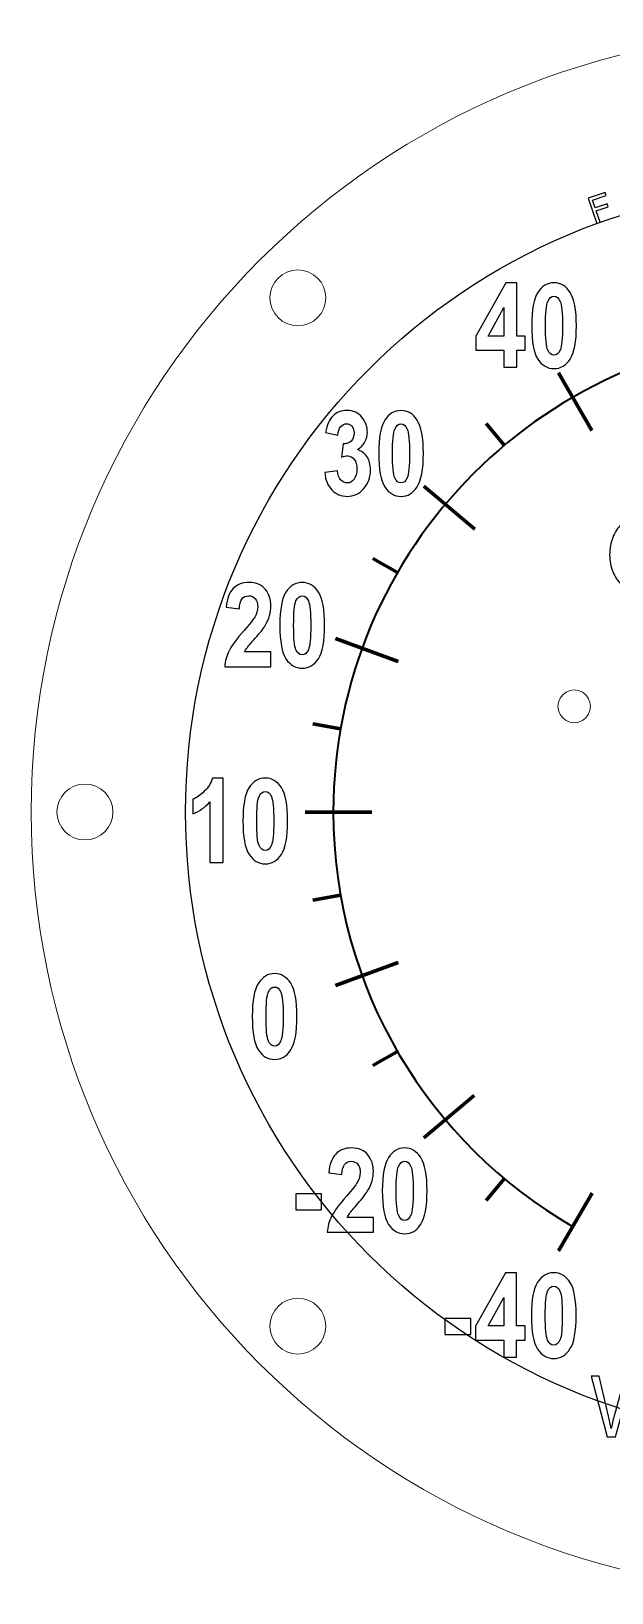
# Model space of a CAD drawing. Header units: inches. Extents: x -11.96 to -8.07, y 2.37 to 5.86.
# Drawn here: x -11.961 to -10.663, y 2.373 to 5.863 of the extents above; entities that cross this region are included whole.
import ezdxf

# ---------------------------------------------------------------- set-up
doc = ezdxf.new("R2010")
doc.units = ezdxf.units.IN
doc.header["$MEASUREMENT"] = 0
for name, color, linetype in [('Cut Vectors', 7, 'Continuous'), ('Disclaimer', 7, 'Continuous'), ('Gauge Face', 7, 'Continuous'), ('PCB Vectors', 7, 'Continuous'), ('WG Mark', 7, 'Continuous')]:
    doc.layers.add(name, color=color, linetype=linetype)

msp = doc.modelspace()

# ---------------------------------------------------------------- linework, layer by layer
at = {"layer": 'Cut Vectors', "lineweight": 9}
for centre, major_axis in [((-10.2158, 4.1179), (0, 1.745)), ((-10.2158, 4.1179), (0, 1.745)), ((-10.2158, 4.1179), (0, 1.745)), ((-10.2158, 4.1179), (0, 1.745)), ((-10.2158, 4.1179), (0, 1.745)), ((-10.2158, 4.1179), (0, 1.745)), ((-10.2158, 4.1179), (0, 1.745)), ((-10.2158, 4.1179), (0, 1.745)), ((-10.2158, 4.1179), (0, 1.745)), ((-10.2158, 4.1179), (0, 1.745)), ((-10.2158, 4.1179), (0, 1.745)), ((-10.2158, 4.1179), (0, 1.745)), ((-10.2158, 4.1179), (0, 1.745)), ((-10.2158, 4.1179), (0, 1.745)), ((-10.2158, 4.1179), (0, 1.745)), ((-10.2158, 4.1179), (0, 1.745)), ((-10.2158, 4.1179), (0, 1.745)), ((-11.3649, 5.267), (0, 0.0625)), ((-11.8408, 4.1179), (0, 0.0625)), ((-11.3649, 2.9689), (0, 0.0625))]:
    msp.add_ellipse(centre, major_axis=major_axis, ratio=1, dxfattribs=at)
at = {"layer": 'Disclaimer'}
msp.add_ellipse((-10.2158, 4.1179), major_axis=(0, 1.4002), ratio=1, dxfattribs=at)
msp.add_open_spline([(-10.697, 5.4333), (-10.697, 5.4333), (-10.7161, 5.4898), (-10.7161, 5.4898), (-10.7161, 5.4898), (-10.678, 5.5027), (-10.678, 5.5027), (-10.678, 5.5027), (-10.6757, 5.496), (-10.6757, 5.496), (-10.6757, 5.496), (-10.7063, 5.4857), (-10.7063, 5.4857), (-10.7063, 5.4857), (-10.7004, 5.4682), (-10.7004, 5.4682), (-10.7004, 5.4682), (-10.6739, 5.4772), (-10.6739, 5.4772), (-10.6739, 5.4772), (-10.6716, 5.4705), (-10.6716, 5.4705), (-10.6716, 5.4705), (-10.6981, 5.4615), (-10.6981, 5.4615), (-10.6981, 5.4615), (-10.6895, 5.4359), (-10.6895, 5.4359), (-10.6895, 5.4359), (-10.697, 5.4333), (-10.697, 5.4333)], degree=3, knots=[0, 0, 0, 0, 0.1, 0.1, 0.1, 0.2, 0.2, 0.2, 0.3, 0.3, 0.3, 0.4, 0.4, 0.4, 0.5, 0.5, 0.5, 0.6, 0.6, 0.6, 0.7, 0.7, 0.7, 0.8, 0.8, 0.8, 0.9, 0.9, 0.9, 1, 1, 1, 1], dxfattribs=at)
at = {"layer": 'Gauge Face'}
for points, knots in [([(-10.9043, 5.112), (-10.9043, 5.112), (-10.9043, 5.1498), (-10.9043, 5.1498), (-10.9043, 5.1498), (-10.9673, 5.1498), (-10.9673, 5.1498), (-10.9673, 5.1498), (-10.9673, 5.1813), (-10.9673, 5.1813), (-10.9673, 5.1813), (-10.9004, 5.3006), (-10.9004, 5.3006), (-10.9004, 5.3006), (-10.8757, 5.3006), (-10.8757, 5.3006), (-10.8757, 5.3006), (-10.8757, 5.1815), (-10.8757, 5.1815), (-10.8757, 5.1815), (-10.8566, 5.1815), (-10.8566, 5.1815), (-10.8566, 5.1815), (-10.8566, 5.1498), (-10.8566, 5.1498), (-10.8566, 5.1498), (-10.8757, 5.1498), (-10.8757, 5.1498), (-10.8757, 5.1498), (-10.8757, 5.112), (-10.8757, 5.112), (-10.8757, 5.112), (-10.9043, 5.112), (-10.9043, 5.112)], [0, 0, 0, 0, 0.090909, 0.090909, 0.090909, 0.181818, 0.181818, 0.181818, 0.272727, 0.272727, 0.272727, 0.363636, 0.363636, 0.363636, 0.454545, 0.454545, 0.454545, 0.545455, 0.545455, 0.545455, 0.636364, 0.636364, 0.636364, 0.727273, 0.727273, 0.727273, 0.818182, 0.818182, 0.818182, 0.909091, 0.909091, 0.909091, 1, 1, 1, 1]), ([(-10.7926, 5.3006), (-10.7776, 5.3006), (-10.7655, 5.2936), (-10.7563, 5.2791), (-10.7472, 5.265), (-10.7424, 5.24), (-10.7424, 5.2046), (-10.7424, 5.1692), (-10.7472, 5.1443), (-10.7563, 5.1301), (-10.7655, 5.1159), (-10.7776, 5.1089), (-10.7923, 5.1089), (-10.8072, 5.1089), (-10.8193, 5.1159), (-10.8288, 5.1298), (-10.8379, 5.144), (-10.8424, 5.1689), (-10.8424, 5.2049), (-10.8424, 5.2403), (-10.8379, 5.265), (-10.8288, 5.2791), (-10.8193, 5.2936), (-10.8075, 5.3006), (-10.7926, 5.3006)], [0, 0, 0, 0, 0.125, 0.125, 0.125, 0.25, 0.25, 0.25, 0.375, 0.375, 0.375, 0.5, 0.5, 0.5, 0.625, 0.625, 0.625, 0.75, 0.75, 0.75, 0.875, 0.875, 0.875, 1, 1, 1, 1]), ([(-10.7926, 5.2707), (-10.7983, 5.2707), (-10.803, 5.2668), (-10.8065, 5.2592), (-10.8099, 5.2516), (-10.8117, 5.2332), (-10.8117, 5.2046), (-10.8117, 5.176), (-10.8099, 5.1577), (-10.8065, 5.15), (-10.803, 5.1424), (-10.7983, 5.1388), (-10.7926, 5.1388), (-10.7865, 5.1388), (-10.7821, 5.1424), (-10.7786, 5.1503), (-10.7752, 5.1579), (-10.7734, 5.176), (-10.7734, 5.2046), (-10.7734, 5.2332), (-10.7752, 5.2516), (-10.7786, 5.2592), (-10.7821, 5.2668), (-10.7865, 5.2707), (-10.7926, 5.2707)], [0, 0, 0, 0, 0.125, 0.125, 0.125, 0.25, 0.25, 0.25, 0.375, 0.375, 0.375, 0.5, 0.5, 0.5, 0.625, 0.625, 0.625, 0.75, 0.75, 0.75, 0.875, 0.875, 0.875, 1, 1, 1, 1]), ([(-10.9043, 5.1815), (-10.9043, 5.1815), (-10.9043, 5.2456), (-10.9043, 5.2456), (-10.9043, 5.2456), (-10.9395, 5.1815), (-10.9395, 5.1815), (-10.9395, 5.1815), (-10.9043, 5.1815), (-10.9043, 5.1815)], [0, 0, 0, 0, 0.333333, 0.333333, 0.333333, 0.666667, 0.666667, 0.666667, 1, 1, 1, 1]), ([(-11.305, 4.8764), (-11.305, 4.8764), (-11.2764, 4.8806), (-11.2764, 4.8806), (-11.2756, 4.8717), (-11.2733, 4.8649), (-11.2693, 4.8602), (-11.2651, 4.8557), (-11.2604, 4.8534), (-11.2546, 4.8534), (-11.2486, 4.8534), (-11.2436, 4.856), (-11.2394, 4.8615), (-11.2352, 4.867), (-11.2331, 4.8749), (-11.2331, 4.8846), (-11.2331, 4.8938), (-11.235, 4.9008), (-11.2392, 4.9061), (-11.2431, 4.9113), (-11.2481, 4.914), (-11.2536, 4.914), (-11.2575, 4.914), (-11.262, 4.9132), (-11.2672, 4.9113), (-11.2672, 4.9113), (-11.2638, 4.9407), (-11.2638, 4.9407), (-11.2565, 4.9405), (-11.2504, 4.9426), (-11.246, 4.9468), (-11.2415, 4.951), (-11.2394, 4.957), (-11.2394, 4.9649), (-11.2394, 4.9714), (-11.241, 4.9764), (-11.2441, 4.9801), (-11.2473, 4.9838), (-11.2512, 4.9856), (-11.2562, 4.9856), (-11.2612, 4.9856), (-11.2654, 4.9835), (-11.2691, 4.9793), (-11.2727, 4.9751), (-11.2748, 4.9688), (-11.2756, 4.9604), (-11.2756, 4.9604), (-11.3029, 4.9662), (-11.3029, 4.9662), (-11.3, 4.9832), (-11.2945, 4.9958), (-11.2864, 5.0034), (-11.2782, 5.0113), (-11.2678, 5.0152), (-11.2554, 5.0152), (-11.2413, 5.0152), (-11.2302, 5.0102), (-11.2221, 5.0003), (-11.2137, 4.9903), (-11.2095, 4.979), (-11.2095, 4.967), (-11.2095, 4.9588), (-11.2116, 4.9515), (-11.2153, 4.9449), (-11.219, 4.9384), (-11.2245, 4.9326), (-11.2318, 4.9276), (-11.2234, 4.9252), (-11.2163, 4.9203), (-11.2108, 4.9124), (-11.2053, 4.9045), (-11.2027, 4.8945), (-11.2027, 4.8827), (-11.2027, 4.8657), (-11.2079, 4.8515), (-11.2179, 4.8402), (-11.2281, 4.829), (-11.2405, 4.8234), (-11.2544, 4.8234), (-11.268, 4.8234), (-11.2793, 4.8282), (-11.2887, 4.8376), (-11.2982, 4.8471), (-11.3034, 4.8599), (-11.305, 4.8764)], [0, 0, 0, 0, 0.035714, 0.035714, 0.035714, 0.071429, 0.071429, 0.071429, 0.107143, 0.107143, 0.107143, 0.142857, 0.142857, 0.142857, 0.178571, 0.178571, 0.178571, 0.214286, 0.214286, 0.214286, 0.25, 0.25, 0.25, 0.285714, 0.285714, 0.285714, 0.321429, 0.321429, 0.321429, 0.357143, 0.357143, 0.357143, 0.392857, 0.392857, 0.392857, 0.428571, 0.428571, 0.428571, 0.464286, 0.464286, 0.464286, 0.5, 0.5, 0.5, 0.535714, 0.535714, 0.535714, 0.571429, 0.571429, 0.571429, 0.607143, 0.607143, 0.607143, 0.642857, 0.642857, 0.642857, 0.678571, 0.678571, 0.678571, 0.714286, 0.714286, 0.714286, 0.75, 0.75, 0.75, 0.785714, 0.785714, 0.785714, 0.821429, 0.821429, 0.821429, 0.857143, 0.857143, 0.857143, 0.892857, 0.892857, 0.892857, 0.928571, 0.928571, 0.928571, 0.964286, 0.964286, 0.964286, 1, 1, 1, 1]), ([(-11.1345, 5.0152), (-11.1195, 5.0152), (-11.1074, 5.0081), (-11.0983, 4.9937), (-11.0891, 4.9796), (-11.0844, 4.9546), (-11.0844, 4.9192), (-11.0844, 4.8838), (-11.0891, 4.8589), (-11.0983, 4.8447), (-11.1074, 4.8305), (-11.1195, 4.8234), (-11.1342, 4.8234), (-11.1492, 4.8234), (-11.1612, 4.8305), (-11.1707, 4.8444), (-11.1799, 4.8586), (-11.1843, 4.8835), (-11.1843, 4.9195), (-11.1843, 4.9549), (-11.1799, 4.9796), (-11.1707, 4.9937), (-11.1612, 5.0081), (-11.1494, 5.0152), (-11.1345, 5.0152)], [0, 0, 0, 0, 0.125, 0.125, 0.125, 0.25, 0.25, 0.25, 0.375, 0.375, 0.375, 0.5, 0.5, 0.5, 0.625, 0.625, 0.625, 0.75, 0.75, 0.75, 0.875, 0.875, 0.875, 1, 1, 1, 1]), ([(-11.1345, 4.9853), (-11.1402, 4.9853), (-11.145, 4.9814), (-11.1484, 4.9738), (-11.1518, 4.9662), (-11.1536, 4.9478), (-11.1536, 4.9192), (-11.1536, 4.8906), (-11.1518, 4.8722), (-11.1484, 4.8646), (-11.145, 4.857), (-11.1402, 4.8534), (-11.1345, 4.8534), (-11.1284, 4.8534), (-11.124, 4.857), (-11.1206, 4.8649), (-11.1171, 4.8725), (-11.1153, 4.8906), (-11.1153, 4.9192), (-11.1153, 4.9478), (-11.1171, 4.9662), (-11.1206, 4.9738), (-11.124, 4.9814), (-11.1284, 4.9853), (-11.1345, 4.9853)], [0, 0, 0, 0, 0.125, 0.125, 0.125, 0.25, 0.25, 0.25, 0.375, 0.375, 0.375, 0.5, 0.5, 0.5, 0.625, 0.625, 0.625, 0.75, 0.75, 0.75, 0.875, 0.875, 0.875, 1, 1, 1, 1]), ([(-10.6682, 4.6929), (-10.6682, 4.7071), (-10.666, 4.7199), (-10.6612, 4.7316), (-10.6565, 4.7431), (-10.65, 4.7529), (-10.6417, 4.7611), (-10.6335, 4.7694), (-10.6237, 4.7756), (-10.6122, 4.7801), (-10.601, 4.7844), (-10.5885, 4.7866), (-10.5747, 4.7866), (-10.561, 4.7869), (-10.5482, 4.7849), (-10.5367, 4.7806), (-10.5252, 4.7764), (-10.5152, 4.7701), (-10.507, 4.7619), (-10.4987, 4.7536), (-10.4922, 4.7439), (-10.4875, 4.7324), (-10.4827, 4.7209), (-10.4805, 4.7081), (-10.4805, 4.6939), (-10.4805, 4.6801), (-10.4827, 4.6674), (-10.4875, 4.6561), (-10.4922, 4.6449), (-10.4987, 4.6351), (-10.507, 4.6269), (-10.5152, 4.6186), (-10.5252, 4.6124), (-10.5367, 4.6079), (-10.5482, 4.6031), (-10.561, 4.6009), (-10.5747, 4.6006), (-10.5885, 4.6006), (-10.601, 4.6029), (-10.6122, 4.6074), (-10.6237, 4.6116), (-10.6335, 4.6179), (-10.6417, 4.6261), (-10.65, 4.6341), (-10.6565, 4.6439), (-10.6612, 4.6551), (-10.666, 4.6664), (-10.6682, 4.6791), (-10.6682, 4.6929)], [0, 0, 0, 0, 0.0625, 0.0625, 0.0625, 0.125, 0.125, 0.125, 0.1875, 0.1875, 0.1875, 0.25, 0.25, 0.25, 0.3125, 0.3125, 0.3125, 0.375, 0.375, 0.375, 0.4375, 0.4375, 0.4375, 0.5, 0.5, 0.5, 0.5625, 0.5625, 0.5625, 0.625, 0.625, 0.625, 0.6875, 0.6875, 0.6875, 0.75, 0.75, 0.75, 0.8125, 0.8125, 0.8125, 0.875, 0.875, 0.875, 0.9375, 0.9375, 0.9375, 1, 1, 1, 1]), ([(-11.4251, 4.4757), (-11.4251, 4.4757), (-11.4251, 4.4424), (-11.4251, 4.4424), (-11.4251, 4.4424), (-11.5285, 4.4424), (-11.5285, 4.4424), (-11.5274, 4.455), (-11.524, 4.467), (-11.5185, 4.4783), (-11.5127, 4.4899), (-11.5017, 4.5048), (-11.4852, 4.5234), (-11.4723, 4.5381), (-11.4644, 4.5481), (-11.4613, 4.5534), (-11.4568, 4.561), (-11.4547, 4.5686), (-11.4547, 4.5762), (-11.4547, 4.5846), (-11.4566, 4.5906), (-11.4602, 4.5948), (-11.4639, 4.599), (-11.4686, 4.6011), (-11.4747, 4.6011), (-11.4878, 4.6011), (-11.4949, 4.5914), (-11.4957, 4.5717), (-11.4957, 4.5717), (-11.5251, 4.5754), (-11.5251, 4.5754), (-11.5232, 4.5945), (-11.518, 4.6085), (-11.5093, 4.6174), (-11.5004, 4.6266), (-11.4886, 4.631), (-11.4739, 4.631), (-11.4576, 4.631), (-11.4456, 4.6258), (-11.4374, 4.6153), (-11.4293, 4.6048), (-11.4251, 4.5927), (-11.4251, 4.5791), (-11.4251, 4.5715), (-11.4261, 4.5639), (-11.4282, 4.5568), (-11.4303, 4.5494), (-11.4335, 4.5423), (-11.4379, 4.535), (-11.4421, 4.5276), (-11.4495, 4.5182), (-11.4597, 4.5069), (-11.4692, 4.4962), (-11.4752, 4.4893), (-11.4776, 4.4859), (-11.4802, 4.4825), (-11.4823, 4.4791), (-11.4839, 4.4757), (-11.4839, 4.4757), (-11.4251, 4.4757), (-11.4251, 4.4757)], [0, 0, 0, 0, 0.05, 0.05, 0.05, 0.1, 0.1, 0.1, 0.15, 0.15, 0.15, 0.2, 0.2, 0.2, 0.25, 0.25, 0.25, 0.3, 0.3, 0.3, 0.35, 0.35, 0.35, 0.4, 0.4, 0.4, 0.45, 0.45, 0.45, 0.5, 0.5, 0.5, 0.55, 0.55, 0.55, 0.6, 0.6, 0.6, 0.65, 0.65, 0.65, 0.7, 0.7, 0.7, 0.75, 0.75, 0.75, 0.8, 0.8, 0.8, 0.85, 0.85, 0.85, 0.9, 0.9, 0.9, 0.95, 0.95, 0.95, 1, 1, 1, 1]), ([(-11.3553, 4.631), (-11.3403, 4.631), (-11.3283, 4.6239), (-11.3191, 4.6095), (-11.3099, 4.5953), (-11.3052, 4.5704), (-11.3052, 4.535), (-11.3052, 4.4996), (-11.3099, 4.4746), (-11.3191, 4.4605), (-11.3283, 4.4463), (-11.3403, 4.4392), (-11.355, 4.4392), (-11.37, 4.4392), (-11.3821, 4.4463), (-11.3915, 4.4602), (-11.4007, 4.4744), (-11.4051, 4.4993), (-11.4051, 4.5353), (-11.4051, 4.5707), (-11.4007, 4.5953), (-11.3915, 4.6095), (-11.3821, 4.6239), (-11.3703, 4.631), (-11.3553, 4.631)], [0, 0, 0, 0, 0.125, 0.125, 0.125, 0.25, 0.25, 0.25, 0.375, 0.375, 0.375, 0.5, 0.5, 0.5, 0.625, 0.625, 0.625, 0.75, 0.75, 0.75, 0.875, 0.875, 0.875, 1, 1, 1, 1]), ([(-11.3553, 4.6011), (-11.3611, 4.6011), (-11.3658, 4.5972), (-11.3692, 4.5896), (-11.3726, 4.582), (-11.3744, 4.5636), (-11.3744, 4.535), (-11.3744, 4.5064), (-11.3726, 4.488), (-11.3692, 4.4804), (-11.3658, 4.4728), (-11.3611, 4.4691), (-11.3553, 4.4691), (-11.3493, 4.4691), (-11.3448, 4.4728), (-11.3414, 4.4807), (-11.338, 4.4883), (-11.3361, 4.5064), (-11.3361, 4.535), (-11.3361, 4.5636), (-11.338, 4.582), (-11.3414, 4.5896), (-11.3448, 4.5972), (-11.3493, 4.6011), (-11.3553, 4.6011)], [0, 0, 0, 0, 0.125, 0.125, 0.125, 0.25, 0.25, 0.25, 0.375, 0.375, 0.375, 0.5, 0.5, 0.5, 0.625, 0.625, 0.625, 0.75, 0.75, 0.75, 0.875, 0.875, 0.875, 1, 1, 1, 1]), ([(-11.5318, 4.0052), (-11.5318, 4.0052), (-11.5614, 4.0052), (-11.5614, 4.0052), (-11.5614, 4.0052), (-11.5614, 4.1409), (-11.5614, 4.1409), (-11.5725, 4.1285), (-11.5851, 4.1194), (-11.5995, 4.1136), (-11.5995, 4.1136), (-11.5995, 4.1464), (-11.5995, 4.1464), (-11.5914, 4.1495), (-11.5827, 4.1556), (-11.574, 4.1642), (-11.5651, 4.1726), (-11.5591, 4.1826), (-11.5557, 4.1939), (-11.5557, 4.1939), (-11.5318, 4.1939), (-11.5318, 4.1939), (-11.5318, 4.1939), (-11.5318, 4.0052), (-11.5318, 4.0052)], [0, 0, 0, 0, 0.125, 0.125, 0.125, 0.25, 0.25, 0.25, 0.375, 0.375, 0.375, 0.5, 0.5, 0.5, 0.625, 0.625, 0.625, 0.75, 0.75, 0.75, 0.875, 0.875, 0.875, 1, 1, 1, 1]), ([(-11.4379, 4.1939), (-11.4229, 4.1939), (-11.4108, 4.1868), (-11.4017, 4.1724), (-11.3925, 4.1582), (-11.3878, 4.1333), (-11.3878, 4.0978), (-11.3878, 4.0624), (-11.3925, 4.0375), (-11.4017, 4.0233), (-11.4108, 4.0092), (-11.4229, 4.0021), (-11.4376, 4.0021), (-11.4526, 4.0021), (-11.4646, 4.0092), (-11.4741, 4.0231), (-11.4833, 4.0372), (-11.4877, 4.0622), (-11.4877, 4.0981), (-11.4877, 4.1335), (-11.4833, 4.1582), (-11.4741, 4.1724), (-11.4646, 4.1868), (-11.4528, 4.1939), (-11.4379, 4.1939)], [0, 0, 0, 0, 0.125, 0.125, 0.125, 0.25, 0.25, 0.25, 0.375, 0.375, 0.375, 0.5, 0.5, 0.5, 0.625, 0.625, 0.625, 0.75, 0.75, 0.75, 0.875, 0.875, 0.875, 1, 1, 1, 1]), ([(-11.4379, 4.164), (-11.4436, 4.164), (-11.4484, 4.16), (-11.4518, 4.1524), (-11.4552, 4.1448), (-11.457, 4.1264), (-11.457, 4.0978), (-11.457, 4.0692), (-11.4552, 4.0509), (-11.4518, 4.0433), (-11.4484, 4.0357), (-11.4436, 4.032), (-11.4379, 4.032), (-11.4318, 4.032), (-11.4274, 4.0357), (-11.424, 4.0435), (-11.4206, 4.0511), (-11.4187, 4.0692), (-11.4187, 4.0978), (-11.4187, 4.1264), (-11.4206, 4.1448), (-11.424, 4.1524), (-11.4274, 4.16), (-11.4318, 4.164), (-11.4379, 4.164)], [0, 0, 0, 0, 0.125, 0.125, 0.125, 0.25, 0.25, 0.25, 0.375, 0.375, 0.375, 0.5, 0.5, 0.5, 0.625, 0.625, 0.625, 0.75, 0.75, 0.75, 0.875, 0.875, 0.875, 1, 1, 1, 1]), ([(-11.417, 3.7567), (-11.402, 3.7567), (-11.39, 3.7496), (-11.3808, 3.7352), (-11.3716, 3.721), (-11.3669, 3.6961), (-11.3669, 3.6607), (-11.3669, 3.6253), (-11.3716, 3.6004), (-11.3808, 3.5862), (-11.39, 3.572), (-11.402, 3.5649), (-11.4167, 3.5649), (-11.4317, 3.5649), (-11.4437, 3.572), (-11.4532, 3.5859), (-11.4624, 3.6001), (-11.4668, 3.625), (-11.4668, 3.661), (-11.4668, 3.6964), (-11.4624, 3.721), (-11.4532, 3.7352), (-11.4437, 3.7496), (-11.4319, 3.7567), (-11.417, 3.7567)], [0, 0, 0, 0, 0.125, 0.125, 0.125, 0.25, 0.25, 0.25, 0.375, 0.375, 0.375, 0.5, 0.5, 0.5, 0.625, 0.625, 0.625, 0.75, 0.75, 0.75, 0.875, 0.875, 0.875, 1, 1, 1, 1]), ([(-11.417, 3.7268), (-11.4228, 3.7268), (-11.4275, 3.7229), (-11.4309, 3.7153), (-11.4343, 3.7077), (-11.4361, 3.6893), (-11.4361, 3.6607), (-11.4361, 3.6321), (-11.4343, 3.6137), (-11.4309, 3.6061), (-11.4275, 3.5985), (-11.4228, 3.5948), (-11.417, 3.5948), (-11.4109, 3.5948), (-11.4065, 3.5985), (-11.4031, 3.6064), (-11.3997, 3.614), (-11.3978, 3.6321), (-11.3978, 3.6607), (-11.3978, 3.6893), (-11.3997, 3.7077), (-11.4031, 3.7153), (-11.4065, 3.7229), (-11.4109, 3.7268), (-11.417, 3.7268)], [0, 0, 0, 0, 0.125, 0.125, 0.125, 0.25, 0.25, 0.25, 0.375, 0.375, 0.375, 0.5, 0.5, 0.5, 0.625, 0.625, 0.625, 0.75, 0.75, 0.75, 0.875, 0.875, 0.875, 1, 1, 1, 1]), ([(-11.1961, 3.2118), (-11.1961, 3.2118), (-11.1961, 3.1785), (-11.1961, 3.1785), (-11.1961, 3.1785), (-11.2995, 3.1785), (-11.2995, 3.1785), (-11.2984, 3.1911), (-11.295, 3.2031), (-11.2895, 3.2144), (-11.2837, 3.226), (-11.2727, 3.2409), (-11.2562, 3.2595), (-11.2433, 3.2742), (-11.2355, 3.2842), (-11.2323, 3.2895), (-11.2278, 3.2971), (-11.2257, 3.3047), (-11.2257, 3.3123), (-11.2257, 3.3207), (-11.2276, 3.3267), (-11.2313, 3.3309), (-11.2349, 3.3351), (-11.2397, 3.3372), (-11.2457, 3.3372), (-11.2588, 3.3372), (-11.2659, 3.3275), (-11.2667, 3.3078), (-11.2667, 3.3078), (-11.2961, 3.3115), (-11.2961, 3.3115), (-11.2942, 3.3306), (-11.289, 3.3445), (-11.2803, 3.3535), (-11.2714, 3.3627), (-11.2596, 3.3671), (-11.2449, 3.3671), (-11.2286, 3.3671), (-11.2166, 3.3619), (-11.2084, 3.3514), (-11.2003, 3.3409), (-11.1961, 3.3288), (-11.1961, 3.3152), (-11.1961, 3.3076), (-11.1971, 3.2999), (-11.1992, 3.2929), (-11.2013, 3.2855), (-11.2045, 3.2784), (-11.209, 3.2711), (-11.2132, 3.2637), (-11.2205, 3.2543), (-11.2307, 3.243), (-11.2402, 3.2323), (-11.2462, 3.2254), (-11.2486, 3.222), (-11.2512, 3.2186), (-11.2533, 3.2152), (-11.2549, 3.2118), (-11.2549, 3.2118), (-11.1961, 3.2118), (-11.1961, 3.2118)], [0, 0, 0, 0, 0.05, 0.05, 0.05, 0.1, 0.1, 0.1, 0.15, 0.15, 0.15, 0.2, 0.2, 0.2, 0.25, 0.25, 0.25, 0.3, 0.3, 0.3, 0.35, 0.35, 0.35, 0.4, 0.4, 0.4, 0.45, 0.45, 0.45, 0.5, 0.5, 0.5, 0.55, 0.55, 0.55, 0.6, 0.6, 0.6, 0.65, 0.65, 0.65, 0.7, 0.7, 0.7, 0.75, 0.75, 0.75, 0.8, 0.8, 0.8, 0.85, 0.85, 0.85, 0.9, 0.9, 0.9, 0.95, 0.95, 0.95, 1, 1, 1, 1]), ([(-11.1263, 3.3671), (-11.1114, 3.3671), (-11.0993, 3.36), (-11.0901, 3.3456), (-11.0809, 3.3314), (-11.0762, 3.3065), (-11.0762, 3.2711), (-11.0762, 3.2357), (-11.0809, 3.2107), (-11.0901, 3.1966), (-11.0993, 3.1824), (-11.1114, 3.1753), (-11.126, 3.1753), (-11.141, 3.1753), (-11.1531, 3.1824), (-11.1625, 3.1963), (-11.1717, 3.2105), (-11.1762, 3.2354), (-11.1762, 3.2713), (-11.1762, 3.3068), (-11.1717, 3.3314), (-11.1625, 3.3456), (-11.1531, 3.36), (-11.1413, 3.3671), (-11.1263, 3.3671)], [0, 0, 0, 0, 0.125, 0.125, 0.125, 0.25, 0.25, 0.25, 0.375, 0.375, 0.375, 0.5, 0.5, 0.5, 0.625, 0.625, 0.625, 0.75, 0.75, 0.75, 0.875, 0.875, 0.875, 1, 1, 1, 1]), ([(-11.1263, 3.3372), (-11.1321, 3.3372), (-11.1368, 3.3333), (-11.1402, 3.3257), (-11.1436, 3.3181), (-11.1455, 3.2997), (-11.1455, 3.2711), (-11.1455, 3.2425), (-11.1436, 3.2241), (-11.1402, 3.2165), (-11.1368, 3.2089), (-11.1321, 3.2052), (-11.1263, 3.2052), (-11.1203, 3.2052), (-11.1158, 3.2089), (-11.1124, 3.2168), (-11.109, 3.2244), (-11.1072, 3.2425), (-11.1072, 3.2711), (-11.1072, 3.2997), (-11.109, 3.3181), (-11.1124, 3.3257), (-11.1158, 3.3333), (-11.1203, 3.3372), (-11.1263, 3.3372)], [0, 0, 0, 0, 0.125, 0.125, 0.125, 0.25, 0.25, 0.25, 0.375, 0.375, 0.375, 0.5, 0.5, 0.5, 0.625, 0.625, 0.625, 0.75, 0.75, 0.75, 0.875, 0.875, 0.875, 1, 1, 1, 1]), ([(-11.3698, 3.2286), (-11.3698, 3.2286), (-11.3698, 3.2645), (-11.3698, 3.2645), (-11.3698, 3.2645), (-11.3118, 3.2645), (-11.3118, 3.2645), (-11.3118, 3.2645), (-11.3118, 3.2286), (-11.3118, 3.2286), (-11.3118, 3.2286), (-11.3698, 3.2286), (-11.3698, 3.2286)], [0, 0, 0, 0, 0.25, 0.25, 0.25, 0.5, 0.5, 0.5, 0.75, 0.75, 0.75, 1, 1, 1, 1]), ([(-10.9048, 2.8997), (-10.9048, 2.8997), (-10.9048, 2.9374), (-10.9048, 2.9374), (-10.9048, 2.9374), (-10.9678, 2.9374), (-10.9678, 2.9374), (-10.9678, 2.9374), (-10.9678, 2.9689), (-10.9678, 2.9689), (-10.9678, 2.9689), (-10.9009, 3.0883), (-10.9009, 3.0883), (-10.9009, 3.0883), (-10.8762, 3.0883), (-10.8762, 3.0883), (-10.8762, 3.0883), (-10.8762, 2.9692), (-10.8762, 2.9692), (-10.8762, 2.9692), (-10.857, 2.9692), (-10.857, 2.9692), (-10.857, 2.9692), (-10.857, 2.9374), (-10.857, 2.9374), (-10.857, 2.9374), (-10.8762, 2.9374), (-10.8762, 2.9374), (-10.8762, 2.9374), (-10.8762, 2.8997), (-10.8762, 2.8997), (-10.8762, 2.8997), (-10.9048, 2.8997), (-10.9048, 2.8997)], [0, 0, 0, 0, 0.090909, 0.090909, 0.090909, 0.181818, 0.181818, 0.181818, 0.272727, 0.272727, 0.272727, 0.363636, 0.363636, 0.363636, 0.454545, 0.454545, 0.454545, 0.545455, 0.545455, 0.545455, 0.636364, 0.636364, 0.636364, 0.727273, 0.727273, 0.727273, 0.818182, 0.818182, 0.818182, 0.909091, 0.909091, 0.909091, 1, 1, 1, 1]), ([(-10.793, 3.0883), (-10.7781, 3.0883), (-10.766, 3.0812), (-10.7568, 3.0668), (-10.7476, 3.0526), (-10.7429, 3.0277), (-10.7429, 2.9923), (-10.7429, 2.9569), (-10.7476, 2.9319), (-10.7568, 2.9178), (-10.766, 2.9036), (-10.7781, 2.8965), (-10.7928, 2.8965), (-10.8077, 2.8965), (-10.8198, 2.9036), (-10.8292, 2.9175), (-10.8384, 2.9317), (-10.8429, 2.9566), (-10.8429, 2.9925), (-10.8429, 3.028), (-10.8384, 3.0526), (-10.8292, 3.0668), (-10.8198, 3.0812), (-10.808, 3.0883), (-10.793, 3.0883)], [0, 0, 0, 0, 0.125, 0.125, 0.125, 0.25, 0.25, 0.25, 0.375, 0.375, 0.375, 0.5, 0.5, 0.5, 0.625, 0.625, 0.625, 0.75, 0.75, 0.75, 0.875, 0.875, 0.875, 1, 1, 1, 1]), ([(-10.793, 3.0584), (-10.7988, 3.0584), (-10.8035, 3.0545), (-10.8069, 3.0469), (-10.8103, 3.0393), (-10.8122, 3.0209), (-10.8122, 2.9923), (-10.8122, 2.9637), (-10.8103, 2.9453), (-10.8069, 2.9377), (-10.8035, 2.9301), (-10.7988, 2.9264), (-10.793, 2.9264), (-10.787, 2.9264), (-10.7825, 2.9301), (-10.7791, 2.938), (-10.7757, 2.9456), (-10.7739, 2.9637), (-10.7739, 2.9923), (-10.7739, 3.0209), (-10.7757, 3.0393), (-10.7791, 3.0469), (-10.7825, 3.0545), (-10.787, 3.0584), (-10.793, 3.0584)], [0, 0, 0, 0, 0.125, 0.125, 0.125, 0.25, 0.25, 0.25, 0.375, 0.375, 0.375, 0.5, 0.5, 0.5, 0.625, 0.625, 0.625, 0.75, 0.75, 0.75, 0.875, 0.875, 0.875, 1, 1, 1, 1]), ([(-10.9048, 2.9692), (-10.9048, 2.9692), (-10.9048, 3.0332), (-10.9048, 3.0332), (-10.9048, 3.0332), (-10.94, 2.9692), (-10.94, 2.9692), (-10.94, 2.9692), (-10.9048, 2.9692), (-10.9048, 2.9692)], [0, 0, 0, 0, 0.333333, 0.333333, 0.333333, 0.666667, 0.666667, 0.666667, 1, 1, 1, 1]), ([(-11.0365, 2.9498), (-11.0365, 2.9498), (-11.0365, 2.9857), (-11.0365, 2.9857), (-11.0365, 2.9857), (-10.9785, 2.9857), (-10.9785, 2.9857), (-10.9785, 2.9857), (-10.9785, 2.9498), (-10.9785, 2.9498), (-10.9785, 2.9498), (-11.0365, 2.9498), (-11.0365, 2.9498)], [0, 0, 0, 0, 0.25, 0.25, 0.25, 0.5, 0.5, 0.5, 0.75, 0.75, 0.75, 1, 1, 1, 1])]:
    msp.add_open_spline(points, degree=3, knots=knots, dxfattribs=at)
at = {"layer": 'Gauge Face', "lineweight": 40}
msp.add_open_spline([(-9.6809, 3.1913), (-9.3611, 3.3763), (-9.146, 3.722), (-9.146, 4.118), (-9.146, 4.7088), (-9.625, 5.1878), (-10.2159, 5.1878), (-10.8067, 5.1878), (-11.2857, 4.7088), (-11.2857, 4.118), (-11.2857, 3.722), (-11.0706, 3.3763), (-10.7508, 3.1913)], degree=3, knots=[0, 0, 0, 0, 0.25, 0.25, 0.25, 0.5, 0.5, 0.5, 0.75, 0.75, 0.75, 1, 1, 1, 1], dxfattribs=at)
at = {"layer": 'Gauge Face', "lineweight": 100}
for points in [[(-10.7823, 5.0991), (-10.7823, 5.0991), (-10.7079, 4.9702), (-10.7079, 4.9702)], [(-10.9036, 4.9376), (-10.9036, 4.9376), (-10.9441, 4.9859), (-10.9441, 4.9859)], [(-11.0837, 4.8462), (-11.0837, 4.8462), (-10.9696, 4.7504), (-10.9696, 4.7504)], [(-11.1425, 4.6529), (-11.1425, 4.6529), (-11.1971, 4.6844), (-11.1971, 4.6844)], [(-11.2805, 4.5054), (-11.2805, 4.5054), (-11.1407, 4.4545), (-11.1407, 4.4545)], [(-11.2696, 4.3037), (-11.2696, 4.3037), (-11.3316, 4.3147), (-11.3316, 4.3147)], [(-11.3488, 4.1179), (-11.3488, 4.1179), (-11.1997, 4.1179), (-11.1997, 4.1179)], [(-11.2696, 3.9321), (-11.2696, 3.9321), (-11.3317, 3.9212), (-11.3317, 3.9212)], [(-11.2805, 3.7304), (-11.2805, 3.7304), (-11.141, 3.7812), (-11.141, 3.7812)], [(-11.1425, 3.5829), (-11.1425, 3.5829), (-11.1971, 3.5514), (-11.1971, 3.5514)], [(-11.0837, 3.3897), (-11.0837, 3.3897), (-10.9706, 3.4846), (-10.9706, 3.4846)], [(-10.9036, 3.2983), (-10.9036, 3.2983), (-10.9441, 3.25), (-10.9441, 3.25)], [(-10.7823, 3.1368), (-10.7823, 3.1368), (-10.7075, 3.2664), (-10.7075, 3.2664)]]:
    msp.add_open_spline(points, degree=3, dxfattribs=at)
at = {"layer": 'PCB Vectors', "lineweight": 9}
msp.add_open_spline([(-10.7473, 4.3177), (-10.7473, 4.3177), (-10.7568, 4.319), (-10.7568, 4.319), (-10.7568, 4.319), (-10.7655, 4.3226), (-10.7655, 4.3226), (-10.7655, 4.3226), (-10.7731, 4.3284), (-10.7731, 4.3284), (-10.7731, 4.3284), (-10.7789, 4.3359), (-10.7789, 4.3359), (-10.7789, 4.3359), (-10.7825, 4.3447), (-10.7825, 4.3447), (-10.7825, 4.3447), (-10.7838, 4.3541), (-10.7838, 4.3541), (-10.7838, 4.3541), (-10.7825, 4.3636), (-10.7825, 4.3636), (-10.7825, 4.3636), (-10.7789, 4.3724), (-10.7789, 4.3724), (-10.7789, 4.3724), (-10.7731, 4.3799), (-10.7731, 4.3799), (-10.7731, 4.3799), (-10.7655, 4.3857), (-10.7655, 4.3857), (-10.7655, 4.3857), (-10.7568, 4.3893), (-10.7568, 4.3893), (-10.7568, 4.3893), (-10.7473, 4.3906), (-10.7473, 4.3906), (-10.7473, 4.3906), (-10.7379, 4.3893), (-10.7379, 4.3893), (-10.7379, 4.3893), (-10.7291, 4.3857), (-10.7291, 4.3857), (-10.7291, 4.3857), (-10.7216, 4.3799), (-10.7216, 4.3799), (-10.7216, 4.3799), (-10.7158, 4.3724), (-10.7158, 4.3724), (-10.7158, 4.3724), (-10.7122, 4.3636), (-10.7122, 4.3636), (-10.7122, 4.3636), (-10.7109, 4.3541), (-10.7109, 4.3541), (-10.7109, 4.3541), (-10.7122, 4.3447), (-10.7122, 4.3447), (-10.7122, 4.3447), (-10.7158, 4.3359), (-10.7158, 4.3359), (-10.7158, 4.3359), (-10.7216, 4.3284), (-10.7216, 4.3284), (-10.7216, 4.3284), (-10.7291, 4.3226), (-10.7291, 4.3226), (-10.7291, 4.3226), (-10.7379, 4.319), (-10.7379, 4.319), (-10.7379, 4.319), (-10.7473, 4.3177), (-10.7473, 4.3177)], degree=3, knots=[0, 0, 0, 0, 0.041667, 0.041667, 0.041667, 0.083333, 0.083333, 0.083333, 0.125, 0.125, 0.125, 0.166667, 0.166667, 0.166667, 0.208333, 0.208333, 0.208333, 0.25, 0.25, 0.25, 0.291667, 0.291667, 0.291667, 0.333333, 0.333333, 0.333333, 0.375, 0.375, 0.375, 0.416667, 0.416667, 0.416667, 0.458333, 0.458333, 0.458333, 0.5, 0.5, 0.5, 0.541667, 0.541667, 0.541667, 0.583333, 0.583333, 0.583333, 0.625, 0.625, 0.625, 0.666667, 0.666667, 0.666667, 0.708333, 0.708333, 0.708333, 0.75, 0.75, 0.75, 0.791667, 0.791667, 0.791667, 0.833333, 0.833333, 0.833333, 0.875, 0.875, 0.875, 0.916667, 0.916667, 0.916667, 0.958333, 0.958333, 0.958333, 1, 1, 1, 1], dxfattribs=at)
at = {"layer": 'WG Mark'}
msp.add_open_spline([(-10.6738, 2.7212), (-10.6738, 2.7212), (-10.7098, 2.8569), (-10.7098, 2.8569), (-10.7098, 2.8569), (-10.6914, 2.8569), (-10.6914, 2.8569), (-10.6914, 2.8569), (-10.6708, 2.768), (-10.6708, 2.768), (-10.6685, 2.7585), (-10.6666, 2.7494), (-10.6649, 2.7402), (-10.6615, 2.7547), (-10.6594, 2.7631), (-10.6588, 2.7652), (-10.6588, 2.7652), (-10.6331, 2.8569), (-10.6331, 2.8569), (-10.6331, 2.8569), (-10.6115, 2.8569), (-10.6115, 2.8569), (-10.6115, 2.8569), (-10.592, 2.7883), (-10.592, 2.7883), (-10.587, 2.7712), (-10.5836, 2.7551), (-10.5815, 2.7402), (-10.5796, 2.7487), (-10.5776, 2.7585), (-10.5747, 2.7697), (-10.5747, 2.7697), (-10.5535, 2.8569), (-10.5535, 2.8569), (-10.5535, 2.8569), (-10.5353, 2.8569), (-10.5353, 2.8569), (-10.5353, 2.8569), (-10.5726, 2.7212), (-10.5726, 2.7212), (-10.5726, 2.7212), (-10.5899, 2.7212), (-10.5899, 2.7212), (-10.5899, 2.7212), (-10.6185, 2.8245), (-10.6185, 2.8245), (-10.6209, 2.8332), (-10.6223, 2.8385), (-10.6226, 2.8404), (-10.6242, 2.8343), (-10.6255, 2.829), (-10.6266, 2.8245), (-10.6266, 2.8245), (-10.6554, 2.7212), (-10.6554, 2.7212), (-10.6554, 2.7212), (-10.6738, 2.7212), (-10.6738, 2.7212)], degree=3, knots=[0, 0, 0, 0, 0.052632, 0.052632, 0.052632, 0.105263, 0.105263, 0.105263, 0.157895, 0.157895, 0.157895, 0.210526, 0.210526, 0.210526, 0.263158, 0.263158, 0.263158, 0.315789, 0.315789, 0.315789, 0.368421, 0.368421, 0.368421, 0.421053, 0.421053, 0.421053, 0.473684, 0.473684, 0.473684, 0.526316, 0.526316, 0.526316, 0.578947, 0.578947, 0.578947, 0.631579, 0.631579, 0.631579, 0.684211, 0.684211, 0.684211, 0.736842, 0.736842, 0.736842, 0.789474, 0.789474, 0.789474, 0.842105, 0.842105, 0.842105, 0.894737, 0.894737, 0.894737, 0.947368, 0.947368, 0.947368, 1, 1, 1, 1], dxfattribs=at)

doc.saveas('drawing.dxf')
